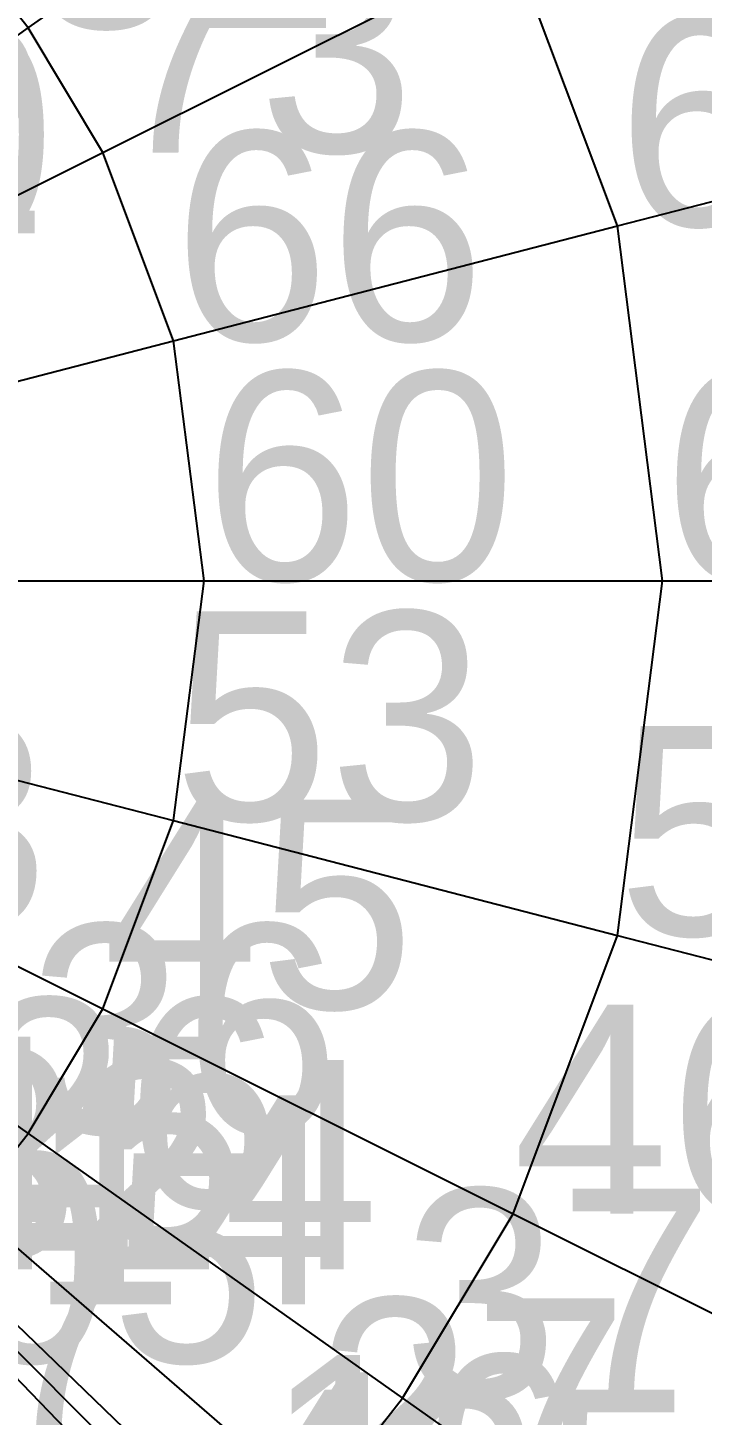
# Model space of a CAD drawing. Header units: metres. Extents: x -2.48 to 2.8, y -2.48 to 2.63.
# Drawn here: x 0.56 to 1.043, y -0.598 to 0.396 of the extents above; entities that cross this region are included whole.
import ezdxf

# ---------------------------------------------------------------- set-up
doc = ezdxf.new("R2010")
doc.units = ezdxf.units.M

msp = doc.modelspace()

# ---------------------------------------------------------------- linework, layer by layer
at = {"layer": 'ASSE', "color": 253}
for p, q in [((0.56036, 0.396234, 2.716026), (0.828534, 0.585862, 2.610773)), ((0.56036, 0.396234, 2.716026), (0.518792, 0.449287, 2.716026)), ((0.613843, 0.306922, 2.716026), (0.907613, 0.453807, 2.610773)), ((0.982373, 0.254257, 2.610773), (0.907613, 0.453807, 2.610773)), ((0.282597, 0.199827, 2.780126), (0.56036, 0.396234, 2.716026)), ((0.613843, 0.306922, 2.716026), (0.56036, 0.396234, 2.716026)), ((0.982373, 0.254257, 2.610773), (1.283532, 0.332202, 2.466761)), ((0.30957, 0.154785, 2.780126), (0.613843, 0.306922, 2.716026)), ((0.664405, 0.171961, 2.716026), (0.613843, 0.306922, 2.716026)), ((0.664405, 0.171961, 2.716026), (0.982373, 0.254257, 2.610773)), ((1.014743, 0, 2.610773), (0.982373, 0.254257, 2.610773)), ((0.335069, 0.086722, 2.780126), (0.664405, 0.171961, 2.716026)), ((0.686298, 0, 2.716026), (0.664405, 0.171961, 2.716026)), ((0.34611, 0, 2.780126), (0.686298, 0, 2.716026)), ((0.664405, -0.171961, 2.716026), (0.686298, 0, 2.716026)), ((0.686298, 0, 2.716026), (1.014743, 0, 2.610773)), ((0.982373, -0.254257, 2.610773), (1.014743, 0, 2.610773)), ((1.014743, 0, 2.610773), (1.325825, 0, 2.466761)), ((0.335069, -0.086722, 2.780126), (0.664405, -0.171961, 2.716026)), ((0.30957, -0.154785, 2.780126), (0.613843, -0.306922, 2.716026)), ((0.613843, -0.306922, 2.716026), (0.664405, -0.171961, 2.716026)), ((0.664405, -0.171961, 2.716026), (0.982373, -0.254257, 2.610773)), ((0.282597, -0.199827, 2.780126), (0.56036, -0.396234, 2.716026)), ((0.907613, -0.453807, 2.610773), (0.982373, -0.254257, 2.610773)), ((0.982373, -0.254257, 2.610773), (1.283532, -0.332202, 2.466761)), ((0.56036, -0.396234, 2.716026), (0.613843, -0.306922, 2.716026)), ((0.613843, -0.306922, 2.716026), (0.907613, -0.453807, 2.610773)), ((0.518792, -0.449287, 2.716026), (0.56036, -0.396234, 2.716026)), ((0.56036, -0.396234, 2.716026), (0.828534, -0.585862, 2.610773)), ((0.518792, -0.449287, 2.716026), (0.767073, -0.664305, 2.610773)), ((0.828534, -0.585862, 2.610773), (0.907613, -0.453807, 2.610773)), ((0.907613, -0.453807, 2.610773), (1.185854, -0.592927, 2.466761)), ((0.493623, -0.476803, 2.716026), (0.729858, -0.704989, 2.610773)), ((0.485286, -0.485286, 2.716026), (0.717531, -0.717531, 2.610773)), ((0.476803, -0.493623, 2.716026), (0.704989, -0.729858, 2.610773)), ((0.767073, -0.664305, 2.610773), (0.828534, -0.585862, 2.610773)), ((0.828534, -0.585862, 2.610773), (1.082532, -0.765466, 2.466761))]:
    msp.add_line(p, q, dxfattribs=at)
at = {"layer": 'ESTRADOSSO'}
for p, q in [((0.56036, 0.396234, 2.870755), (0.828534, 0.585862, 2.771739)), ((0.56036, 0.396234, 2.870755), (0.518792, 0.449287, 2.870755)), ((0.613843, 0.306922, 2.870755), (0.907613, 0.453807, 2.771739)), ((0.982373, 0.254257, 2.771739), (0.907613, 0.453807, 2.771739)), ((0.282597, 0.199827, 2.931288), (0.56036, 0.396234, 2.870755)), ((0.613843, 0.306922, 2.870755), (0.56036, 0.396234, 2.870755)), ((0.982373, 0.254257, 2.771739), (1.283532, 0.332202, 2.637125)), ((0.30957, 0.154785, 2.931288), (0.613843, 0.306922, 2.870755)), ((0.664405, 0.171961, 2.870755), (0.613843, 0.306922, 2.870755)), ((0.664405, 0.171961, 2.870755), (0.982373, 0.254257, 2.771739)), ((1.014743, 0, 2.771739), (0.982373, 0.254257, 2.771739)), ((0.335069, 0.086722, 2.931288), (0.664405, 0.171961, 2.870755)), ((0.686298, 0, 2.870755), (0.664405, 0.171961, 2.870755)), ((0.34611, 0, 2.931288), (0.686298, 0, 2.870755)), ((0.664405, -0.171961, 2.870755), (0.686298, 0, 2.870755)), ((0.686298, 0, 2.870755), (1.014743, 0, 2.771739)), ((0.982373, -0.254257, 2.771739), (1.014743, 0, 2.771739)), ((1.014743, 0, 2.771739), (1.325825, 0, 2.637125)), ((0.335069, -0.086722, 2.931288), (0.664405, -0.171961, 2.870755)), ((0.30957, -0.154785, 2.931288), (0.613843, -0.306922, 2.870755)), ((0.613843, -0.306922, 2.870755), (0.664405, -0.171961, 2.870755)), ((0.664405, -0.171961, 2.870755), (0.982373, -0.254257, 2.771739)), ((0.282597, -0.199827, 2.931288), (0.56036, -0.396234, 2.870755)), ((0.907613, -0.453807, 2.771739), (0.982373, -0.254257, 2.771739)), ((0.982373, -0.254257, 2.771739), (1.283532, -0.332202, 2.637125)), ((0.56036, -0.396234, 2.870755), (0.613843, -0.306922, 2.870755)), ((0.613843, -0.306922, 2.870755), (0.907613, -0.453807, 2.771739)), ((0.518792, -0.449287, 2.870755), (0.56036, -0.396234, 2.870755)), ((0.56036, -0.396234, 2.870755), (0.828534, -0.585862, 2.771739)), ((0.518792, -0.449287, 2.870755), (0.767073, -0.664305, 2.771739)), ((0.828534, -0.585862, 2.771739), (0.907613, -0.453807, 2.771739)), ((0.907613, -0.453807, 2.771739), (1.185854, -0.592927, 2.637125)), ((0.493623, -0.476803, 2.870755), (0.729858, -0.704989, 2.771739)), ((0.485286, -0.485286, 2.870755), (0.717531, -0.717531, 2.771739)), ((0.476803, -0.493623, 2.870755), (0.704989, -0.729858, 2.771739)), ((0.767073, -0.664305, 2.771739), (0.828534, -0.585862, 2.771739)), ((0.828534, -0.585862, 2.771739), (1.082532, -0.765466, 2.637125))]:
    msp.add_line(p, q, dxfattribs=at)
at = {"layer": 'fz', "color": 7}
for p, q in [((0.56036, 0.396234, 2.870755), (0.56036, 0.396234, 3.474755)), ((0.613843, 0.306922, 2.870755), (0.613843, 0.306922, 3.742755)), ((0.982373, 0.254257, 2.771739), (0.982373, 0.254257, 4.573739)), ((0.664405, 0.171961, 2.870755), (0.664405, 0.171961, 3.982755)), ((0.686298, 0, 2.870755), (0.686298, 0, 4.082755)), ((1.014743, 0, 2.771739), (1.014743, 0, 4.737739)), ((0.664405, -0.171961, 2.870755), (0.664405, -0.171961, 3.982755)), ((0.982373, -0.254257, 2.771739), (0.982373, -0.254257, 4.573739)), ((0.613843, -0.306922, 2.870755), (0.613843, -0.306922, 3.742755)), ((0.56036, -0.396234, 2.870755), (0.56036, -0.396234, 3.474755)), ((0.907613, -0.453807, 2.771739), (0.907613, -0.453807, 4.183739)), ((0.828534, -0.585862, 2.771739), (0.828534, -0.585862, 3.749739))]:
    msp.add_line(p, q, dxfattribs=at)
at = {"layer": 'INTERNAL'}
for p in [(0.56036, 0.396234, 2.561298), (0.613843, 0.306922, 2.561298), (0.982373, 0.254257, 2.449806), (0.664405, 0.171961, 2.561298), (0.686298, 0, 2.561298), (1.014743, 0, 2.449806), (0.664405, -0.171961, 2.561298), (0.982373, -0.254257, 2.449806), (0.613843, -0.306922, 2.561298), (0.56036, -0.396234, 2.561298), (0.907613, -0.453807, 2.449806), (0.828534, -0.585862, 2.449806)]:
    msp.add_point(p, dxfattribs=at)
at = {"layer": 'INTRADOSSO'}
for p, q in [((0.56036, 0.396234, 2.561298), (0.828534, 0.585862, 2.449806)), ((0.56036, 0.396234, 2.561298), (0.518792, 0.449287, 2.561298)), ((0.613843, 0.306922, 2.561298), (0.907613, 0.453807, 2.449806)), ((0.982373, 0.254257, 2.449806), (0.907613, 0.453807, 2.449806)), ((0.282597, 0.199827, 2.628965), (0.56036, 0.396234, 2.561298)), ((0.613843, 0.306922, 2.561298), (0.56036, 0.396234, 2.561298)), ((0.982373, 0.254257, 2.449806), (1.283532, 0.332202, 2.296397)), ((0.30957, 0.154785, 2.628965), (0.613843, 0.306922, 2.561298)), ((0.664405, 0.171961, 2.561298), (0.613843, 0.306922, 2.561298)), ((0.664405, 0.171961, 2.561298), (0.982373, 0.254257, 2.449806)), ((1.014743, 0, 2.449806), (0.982373, 0.254257, 2.449806)), ((0.335069, 0.086722, 2.628965), (0.664405, 0.171961, 2.561298)), ((0.686298, 0, 2.561298), (0.664405, 0.171961, 2.561298)), ((0.34611, 0, 2.628965), (0.686298, 0, 2.561298)), ((0.664405, -0.171961, 2.561298), (0.686298, 0, 2.561298)), ((0.686298, 0, 2.561298), (1.014743, 0, 2.449806)), ((0.982373, -0.254257, 2.449806), (1.014743, 0, 2.449806)), ((1.014743, 0, 2.449806), (1.325825, 0, 2.296397)), ((0.335069, -0.086722, 2.628965), (0.664405, -0.171961, 2.561298)), ((0.30957, -0.154785, 2.628965), (0.613843, -0.306922, 2.561298)), ((0.613843, -0.306922, 2.561298), (0.664405, -0.171961, 2.561298)), ((0.664405, -0.171961, 2.561298), (0.982373, -0.254257, 2.449806)), ((0.282597, -0.199827, 2.628965), (0.56036, -0.396234, 2.561298)), ((0.907613, -0.453807, 2.449806), (0.982373, -0.254257, 2.449806)), ((0.982373, -0.254257, 2.449806), (1.283532, -0.332202, 2.296397)), ((0.56036, -0.396234, 2.561298), (0.613843, -0.306922, 2.561298)), ((0.613843, -0.306922, 2.561298), (0.907613, -0.453807, 2.449806)), ((0.518792, -0.449287, 2.561298), (0.56036, -0.396234, 2.561298)), ((0.56036, -0.396234, 2.561298), (0.828534, -0.585862, 2.449806)), ((0.518792, -0.449287, 2.561298), (0.767073, -0.664305, 2.449806)), ((0.828534, -0.585862, 2.449806), (0.907613, -0.453807, 2.449806)), ((0.907613, -0.453807, 2.449806), (1.185854, -0.592927, 2.296397)), ((0.493623, -0.476803, 2.561298), (0.729858, -0.704989, 2.449806)), ((0.485286, -0.485286, 2.561298), (0.717531, -0.717531, 2.449806)), ((0.476803, -0.493623, 2.561298), (0.704989, -0.729858, 2.449806)), ((0.767073, -0.664305, 2.449806), (0.828534, -0.585862, 2.449806)), ((0.828534, -0.585862, 2.449806), (1.082532, -0.765466, 2.296397))]:
    msp.add_line(p, q, dxfattribs=at)
at = {"layer": 'MAXSPINTA', "color": 41, "ltscale": 2.988758}
for p, q in [((0.56036, 0.396234, 2.612865), (0.828534, 0.585862, 2.549904)), ((0.56036, -0.396234, 2.612865), (0.828534, -0.585862, 2.549904))]:
    msp.add_line(p, q, dxfattribs=at)
at = {"layer": 'MAXSPINTA', "color": 41, "ltscale": 2.393528}
for p, q in [((0.56036, 0.396234, 2.612865), (0.518792, 0.449287, 2.599857)), ((0.518792, -0.449287, 2.599857), (0.56036, -0.396234, 2.612865))]:
    msp.add_line(p, q, dxfattribs=at)
at = {"layer": 'MAXSPINTA', "color": 41, "ltscale": 3.234342}
for p, q in [((0.613843, 0.306922, 2.634161), (0.907613, 0.453807, 2.586023)), ((0.613843, -0.306922, 2.634161), (0.907613, -0.453807, 2.586023))]:
    msp.add_line(p, q, dxfattribs=at)
at = {"layer": 'MAXSPINTA', "color": 41, "ltscale": 2.397557}
for p, q in [((0.982373, 0.254257, 2.624014), (0.907613, 0.453807, 2.586023)), ((0.907613, -0.453807, 2.586023), (0.982373, -0.254257, 2.624014))]:
    msp.add_line(p, q, dxfattribs=at)
at = {"layer": 'MAXSPINTA', "color": 41, "ltscale": 2.651575}
for p, q in [((0.282597, 0.199827, 2.642833), (0.56036, 0.396234, 2.612865)), ((0.282597, -0.199827, 2.642833), (0.56036, -0.396234, 2.612865))]:
    msp.add_line(p, q, dxfattribs=at)
at = {"layer": 'MAXSPINTA', "color": 41, "ltscale": 2.402866}
for p, q in [((0.613843, 0.306922, 2.634161), (0.56036, 0.396234, 2.612865)), ((0.56036, -0.396234, 2.612865), (0.613843, -0.306922, 2.634161))]:
    msp.add_line(p, q, dxfattribs=at)
at = {"layer": 'MAXSPINTA', "color": 41, "ltscale": 4.107245}
for p, q in [((0.982373, 0.254257, 2.624014), (1.283532, 0.332202, 2.54718)), ((0.982373, -0.254257, 2.624014), (1.283532, -0.332202, 2.54718))]:
    msp.add_line(p, q, dxfattribs=at)
at = {"layer": 'MAXSPINTA', "color": 41, "ltscale": 2.777184}
for p, q in [((0.30957, 0.154785, 2.651013), (0.613843, 0.306922, 2.634161)), ((0.30957, -0.154785, 2.651013), (0.613843, -0.306922, 2.634161))]:
    msp.add_line(p, q, dxfattribs=at)
at = {"layer": 'MAXSPINTA', "color": 41, "ltscale": 2.390325}
for p, q in [((0.664405, 0.171961, 2.657193), (0.613843, 0.306922, 2.634161)), ((0.613843, -0.306922, 2.634161), (0.664405, -0.171961, 2.657193))]:
    msp.add_line(p, q, dxfattribs=at)
at = {"layer": 'MAXSPINTA', "color": 41, "ltscale": 3.458253}
for p, q in [((0.664405, 0.171961, 2.657193), (0.982373, 0.254257, 2.624014)), ((0.664405, -0.171961, 2.657193), (0.982373, -0.254257, 2.624014))]:
    msp.add_line(p, q, dxfattribs=at)
at = {"layer": 'MAXSPINTA', "color": 41, "ltscale": 2.37144}
for p, q in [((1.014743, 0, 2.64103), (0.982373, 0.254257, 2.624014)), ((0.982373, -0.254257, 2.624014), (1.014743, 0, 2.64103))]:
    msp.add_line(p, q, dxfattribs=at)
at = {"layer": 'MAXSPINTA', "color": 41, "ltscale": 2.894168}
for p, q in [((0.335069, 0.086722, 2.660092), (0.664405, 0.171961, 2.657193)), ((0.335069, -0.086722, 2.660092), (0.664405, -0.171961, 2.657193))]:
    msp.add_line(p, q, dxfattribs=at)
at = {"layer": 'MAXSPINTA', "color": 41, "ltscale": 2.370651}
for p, q in [((0.686298, 0, 2.66775), (0.664405, 0.171961, 2.657193)), ((0.664405, -0.171961, 2.657193), (0.686298, 0, 2.66775))]:
    msp.add_line(p, q, dxfattribs=at)
at = {"layer": 'MAXSPINTA', "color": 41, "ltscale": 2.94524}
msp.add_line((0.34611, 0, 2.664333), (0.686298, 0, 2.66775), dxfattribs=at)
at = {"layer": 'MAXSPINTA', "color": 41, "ltscale": 3.554487}
msp.add_line((0.686298, 0, 2.66775), (1.014743, 0, 2.64103), dxfattribs=at)
at = {"layer": 'MAXSPINTA', "color": 61, "ltscale": 4.249624}
msp.add_line((1.014743, 0, 2.64103), (1.325825, 0, 2.569127), dxfattribs=at)
at = {"layer": 'MAXSPINTA', "color": 41, "ltscale": 2.771012}
msp.add_line((0.518792, -0.449287, 2.599857), (0.767073, -0.664305, 2.527224), dxfattribs=at)
at = {"layer": 'MAXSPINTA', "color": 41, "ltscale": 2.418023}
msp.add_line((0.828534, -0.585862, 2.549904), (0.907613, -0.453807, 2.586023), dxfattribs=at)
at = {"layer": 'MAXSPINTA', "color": 41, "ltscale": 3.77364}
msp.add_line((0.907613, -0.453807, 2.586023), (1.185854, -0.592927, 2.496518), dxfattribs=at)
at = {"layer": 'MAXSPINTA', "color": 41, "ltscale": 2.583253}
for p, q in [((0.493623, -0.476803, 2.594738), (0.729858, -0.704989, 2.518059)), ((0.476803, -0.493623, 2.594738), (0.704989, -0.729858, 2.518059))]:
    msp.add_line(p, q, dxfattribs=at)
at = {"layer": 'MAXSPINTA', "color": 41, "ltscale": 2.495253}
msp.add_line((0.485286, -0.485286, 2.594141), (0.717531, -0.717531, 2.516972), dxfattribs=at)
at = {"layer": 'MAXSPINTA', "color": 41, "ltscale": 2.41023}
msp.add_line((0.767073, -0.664305, 2.527224), (0.828534, -0.585862, 2.549904), dxfattribs=at)
at = {"layer": 'MAXSPINTA', "color": 41, "ltscale": 3.401673}
msp.add_line((0.828534, -0.585862, 2.549904), (1.082532, -0.765466, 2.446904), dxfattribs=at)
at = {"layer": 'MEDIONETWORK', "color": 21, "ltscale": 2.139707}
for p, q in [((0.56036, 0.396234, 2.70723), (0.828534, 0.585862, 2.627236)), ((0.56036, -0.396234, 2.70723), (0.828534, -0.585862, 2.627236))]:
    msp.add_line(p, q, dxfattribs=at)
at = {"layer": 'MEDIONETWORK', "color": 21, "ltscale": 1.700618}
for p, q in [((0.56036, 0.396234, 2.70723), (0.518792, 0.449287, 2.693113)), ((0.518792, -0.449287, 2.693113), (0.56036, -0.396234, 2.70723))]:
    msp.add_line(p, q, dxfattribs=at)
at = {"layer": 'MEDIONETWORK', "color": 41, "ltscale": 2.317302}
for p, q in [((0.613843, 0.306922, 2.728655), (0.907613, 0.453807, 2.658731)), ((0.613843, -0.306922, 2.728655), (0.907613, -0.453807, 2.658732))]:
    msp.add_line(p, q, dxfattribs=at)
at = {"layer": 'MEDIONETWORK', "color": 21, "ltscale": 1.683476}
for p, q in [((0.982373, 0.254257, 2.684057), (0.907613, 0.453807, 2.658731)), ((0.907613, -0.453807, 2.658732), (0.982373, -0.254257, 2.684057))]:
    msp.add_line(p, q, dxfattribs=at)
at = {"layer": 'MEDIONETWORK', "color": 21, "ltscale": 1.882464}
for p, q in [((0.282597, 0.199827, 2.745386), (0.56036, 0.396234, 2.70723)), ((0.282597, -0.199827, 2.745386), (0.56036, -0.396234, 2.70723))]:
    msp.add_line(p, q, dxfattribs=at)
at = {"layer": 'MEDIONETWORK', "color": 21, "ltscale": 1.702244}
for p, q in [((0.613843, 0.306922, 2.728655), (0.56036, 0.396234, 2.70723)), ((0.56036, -0.396234, 2.70723), (0.613843, -0.306922, 2.728655))]:
    msp.add_line(p, q, dxfattribs=at)
at = {"layer": 'MEDIONETWORK', "color": 41, "ltscale": 3.083146}
for p, q in [((0.982373, 0.254257, 2.684057), (1.283532, 0.332202, 2.547792)), ((0.982373, -0.254257, 2.684057), (1.283532, -0.332202, 2.547792))]:
    msp.add_line(p, q, dxfattribs=at)
at = {"layer": 'MEDIONETWORK', "color": 21, "ltscale": 1.970158}
for p, q in [((0.30957, 0.154785, 2.754418), (0.613843, 0.306922, 2.728655)), ((0.30957, -0.154785, 2.754418), (0.613843, -0.306922, 2.728655))]:
    msp.add_line(p, q, dxfattribs=at)
at = {"layer": 'MEDIONETWORK', "color": 21, "ltscale": 1.689002}
for p, q in [((0.664405, 0.171961, 2.749422), (0.613843, 0.306922, 2.728655)), ((0.613843, -0.306922, 2.728655), (0.664405, -0.171961, 2.749422))]:
    msp.add_line(p, q, dxfattribs=at)
at = {"layer": 'MEDIONETWORK', "color": 41, "ltscale": 2.484695}
for p, q in [((0.664405, 0.171961, 2.749422), (0.982373, 0.254257, 2.684057)), ((0.664405, -0.171961, 2.749422), (0.982373, -0.254257, 2.684057))]:
    msp.add_line(p, q, dxfattribs=at)
at = {"layer": 'MEDIONETWORK', "color": 21, "ltscale": 1.676622}
for p, q in [((1.014743, 0, 2.691667), (0.982373, 0.254257, 2.684057)), ((0.982373, -0.254257, 2.684057), (1.014743, 0, 2.691667))]:
    msp.add_line(p, q, dxfattribs=at)
at = {"layer": 'MEDIONETWORK', "color": 21, "ltscale": 2.051604}
for p, q in [((0.335069, 0.086722, 2.76401), (0.664405, 0.171961, 2.749422)), ((0.335069, -0.086722, 2.76401), (0.664405, -0.171961, 2.749422))]:
    msp.add_line(p, q, dxfattribs=at)
at = {"layer": 'MEDIONETWORK', "color": 21, "ltscale": 1.677912}
for p, q in [((0.686298, 0, 2.757899), (0.664405, 0.171961, 2.749422)), ((0.664405, -0.171961, 2.749422), (0.686298, 0, 2.757899))]:
    msp.add_line(p, q, dxfattribs=at)
at = {"layer": 'MEDIONETWORK', "color": 21, "ltscale": 2.08684}
msp.add_line((0.34611, 0, 2.768321), (0.686298, 0, 2.757899), dxfattribs=at)
at = {"layer": 'MEDIONETWORK', "color": 41, "ltscale": 2.559685}
msp.add_line((0.686298, 0, 2.757899), (1.014743, 0, 2.691667), dxfattribs=at)
at = {"layer": 'MEDIONETWORK', "color": 41, "ltscale": 3.245006}
msp.add_line((1.014743, 0, 2.691667), (1.325825, 0, 2.54427), dxfattribs=at)
at = {"layer": 'MEDIONETWORK', "color": 21, "ltscale": 1.985055}
msp.add_line((0.518792, -0.449287, 2.693113), (0.767073, -0.664305, 2.604326), dxfattribs=at)
at = {"layer": 'MEDIONETWORK', "color": 21, "ltscale": 1.701822}
msp.add_line((0.828534, -0.585862, 2.627236), (0.907613, -0.453807, 2.658732), dxfattribs=at)
at = {"layer": 'MEDIONETWORK', "color": 41, "ltscale": 2.773318}
msp.add_line((0.907613, -0.453807, 2.658732), (1.185854, -0.592927, 2.53204), dxfattribs=at)
at = {"layer": 'MEDIONETWORK', "color": 21, "ltscale": 1.851735}
for p, q in [((0.493623, -0.476803, 2.687276), (0.729858, -0.704989, 2.59427)), ((0.476803, -0.493623, 2.687276), (0.704989, -0.729858, 2.59427))]:
    msp.add_line(p, q, dxfattribs=at)
at = {"layer": 'MEDIONETWORK', "color": 21, "ltscale": 1.788839}
msp.add_line((0.485286, -0.485286, 2.686578), (0.717531, -0.717531, 2.593028), dxfattribs=at)
at = {"layer": 'MEDIONETWORK', "color": 21, "ltscale": 1.707902}
msp.add_line((0.767073, -0.664305, 2.604326), (0.828534, -0.585862, 2.627236), dxfattribs=at)
at = {"layer": 'MEDIONETWORK', "color": 41, "ltscale": 2.478052}
msp.add_line((0.828534, -0.585862, 2.627236), (1.082532, -0.765466, 2.497501), dxfattribs=at)
at = {"layer": 'MINSPINTA', "color": 21, "ltscale": 1.680114}
for p, q in [((0.56036, 0.396234, 2.784254), (0.828534, 0.585862, 2.678932)), ((0.56036, -0.396234, 2.784254), (0.828534, -0.585862, 2.678932))]:
    msp.add_line(p, q, dxfattribs=at)
at = {"layer": 'MINSPINTA', "color": 21, "ltscale": 1.328286}
for p, q in [((0.56036, 0.396234, 2.784254), (0.518792, 0.449287, 2.76576)), ((0.518792, -0.449287, 2.76576), (0.56036, -0.396234, 2.784254))]:
    msp.add_line(p, q, dxfattribs=at)
at = {"layer": 'MINSPINTA', "color": 21, "ltscale": 1.811458}
for p, q in [((0.613843, 0.306922, 2.812684), (0.907613, 0.453807, 2.720613)), ((0.613843, -0.306922, 2.812684), (0.907613, -0.453807, 2.720613))]:
    msp.add_line(p, q, dxfattribs=at)
at = {"layer": 'MINSPINTA', "color": 21, "ltscale": 1.30583}
for p, q in [((0.982373, 0.254257, 2.757704), (0.907613, 0.453807, 2.720613)), ((0.907613, -0.453807, 2.720613), (0.982373, -0.254257, 2.757704))]:
    msp.add_line(p, q, dxfattribs=at)
at = {"layer": 'MINSPINTA', "color": 21, "ltscale": 1.455187}
for p, q in [((0.282597, 0.199827, 2.834373), (0.56036, 0.396234, 2.784254)), ((0.282597, -0.199827, 2.834373), (0.56036, -0.396234, 2.784254))]:
    msp.add_line(p, q, dxfattribs=at)
at = {"layer": 'MINSPINTA', "color": 21, "ltscale": 1.330082}
for p, q in [((0.613843, 0.306922, 2.812684), (0.56036, 0.396234, 2.784254)), ((0.56036, -0.396234, 2.784254), (0.613843, -0.306922, 2.812684))]:
    msp.add_line(p, q, dxfattribs=at)
at = {"layer": 'MINSPINTA', "color": 41, "ltscale": 2.49429}
for p, q in [((0.982373, 0.254257, 2.757704), (1.283532, 0.332202, 2.582504)), ((0.982373, -0.254257, 2.757704), (1.283532, -0.332202, 2.582504))]:
    msp.add_line(p, q, dxfattribs=at)
at = {"layer": 'MINSPINTA', "color": 21, "ltscale": 1.519204}
for p, q in [((0.30957, 0.154785, 2.846322), (0.613843, 0.306922, 2.812684)), ((0.30957, -0.154785, 2.846322), (0.613843, -0.306922, 2.812684))]:
    msp.add_line(p, q, dxfattribs=at)
at = {"layer": 'MINSPINTA', "color": 21, "ltscale": 1.311317}
for p, q in [((0.664405, 0.171961, 2.841125), (0.613843, 0.306922, 2.812684)), ((0.613843, -0.306922, 2.812684), (0.664405, -0.171961, 2.841125))]:
    msp.add_line(p, q, dxfattribs=at)
at = {"layer": 'MINSPINTA', "color": 21, "ltscale": 1.934896}
for p, q in [((0.664405, 0.171961, 2.841125), (0.982373, 0.254257, 2.757704)), ((0.664405, -0.171961, 2.841125), (0.982373, -0.254257, 2.757704))]:
    msp.add_line(p, q, dxfattribs=at)
at = {"layer": 'MINSPINTA', "color": 21, "ltscale": 1.29163}
for p, q in [((1.014743, 0, 2.771739), (0.982373, 0.254257, 2.757704)), ((0.982373, -0.254257, 2.757704), (1.014743, 0, 2.771739))]:
    msp.add_line(p, q, dxfattribs=at)
at = {"layer": 'MINSPINTA', "color": 21, "ltscale": 1.579598}
for p, q in [((0.335069, 0.086722, 2.859135), (0.664405, 0.171961, 2.841125)), ((0.335069, -0.086722, 2.859135), (0.664405, -0.171961, 2.841125))]:
    msp.add_line(p, q, dxfattribs=at)
at = {"layer": 'MINSPINTA', "color": 21, "ltscale": 1.292901}
for p, q in [((0.686298, 0, 2.853314), (0.664405, 0.171961, 2.841125)), ((0.664405, -0.171961, 2.841125), (0.686298, 0, 2.853314))]:
    msp.add_line(p, q, dxfattribs=at)
at = {"layer": 'MINSPINTA', "color": 21, "ltscale": 1.606142}
msp.add_line((0.34611, 0, 2.86496), (0.686298, 0, 2.853314), dxfattribs=at)
at = {"layer": 'MINSPINTA', "color": 21, "ltscale": 1.989635}
msp.add_line((0.686298, 0, 2.853314), (1.014743, 0, 2.771739), dxfattribs=at)
at = {"layer": 'MINSPINTA', "color": 41, "ltscale": 2.615108}
msp.add_line((1.014743, 0, 2.771739), (1.325825, 0, 2.589595), dxfattribs=at)
at = {"layer": 'MINSPINTA', "color": 21, "ltscale": 1.564435}
msp.add_line((0.518792, -0.449287, 2.76576), (0.767073, -0.664305, 2.649445), dxfattribs=at)
at = {"layer": 'MINSPINTA', "color": 21, "ltscale": 1.329283}
msp.add_line((0.828534, -0.585862, 2.678932), (0.907613, -0.453807, 2.720613), dxfattribs=at)
at = {"layer": 'MINSPINTA', "color": 41, "ltscale": 2.248324}
msp.add_line((0.907613, -0.453807, 2.720613), (1.185854, -0.592927, 2.551987), dxfattribs=at)
at = {"layer": 'MINSPINTA', "color": 21, "ltscale": 1.462056}
for p, q in [((0.493623, -0.476803, 2.758145), (0.729858, -0.704989, 2.636552)), ((0.476803, -0.493623, 2.758145), (0.704989, -0.729858, 2.636552))]:
    msp.add_line(p, q, dxfattribs=at)
at = {"layer": 'MINSPINTA', "color": 21, "ltscale": 1.412741}
msp.add_line((0.485286, -0.485286, 2.757234), (0.717531, -0.717531, 2.634958), dxfattribs=at)
at = {"layer": 'MINSPINTA', "color": 21, "ltscale": 1.335825}
msp.add_line((0.767073, -0.664305, 2.649445), (0.828534, -0.585862, 2.678932), dxfattribs=at)
at = {"layer": 'MINSPINTA', "color": 21, "ltscale": 2.009889}
msp.add_line((0.828534, -0.585862, 2.678932), (1.082532, -0.765466, 2.507415), dxfattribs=at)

# ---------------------------------------------------------------- texts
at = {"layer": 'ID-NODES'}
for s, p in [('81', (0.56036, 0.396234, 2.561298)), ('73', (0.613843, 0.306922, 2.561298)), ('122', (0.240459, 0.248941, 2.628965)), ('67', (0.982373, 0.254257, 2.449806)), ('110', (0.244737, 0.244737, 2.628965)), ('66', (0.664405, 0.171961, 2.561298)), ('60', (0.686298, 0, 2.561298)), ('61', (1.014743, 0, 2.449806)), ('53', (0.664405, -0.171961, 2.561298)), ('423', (0.240459, -0.248941, 2.628965)), ('54', (0.982373, -0.254257, 2.449806)), ('45', (0.613843, -0.306922, 2.561298)), ('36', (0.56036, -0.396234, 2.561298)), ('26', (0.518792, -0.449287, 2.561298)), ('46', (0.907613, -0.453807, 2.449806)), ('15', (0.493623, -0.476803, 2.561298)), ('3', (0.485286, -0.485286, 2.561298)), ('424', (0.476803, -0.493623, 2.561298)), ('414', (0.449287, -0.518792, 2.561298)), ('405', (0.396234, -0.56036, 2.561298)), ('37', (0.828534, -0.585862, 2.449806)), ('397', (0.306922, -0.613843, 2.561298)), ('27', (0.767073, -0.664305, 2.449806)), ('16', (0.729858, -0.704989, 2.449806)), ('4', (0.717531, -0.717531, 2.449806)), ('425', (0.704989, -0.729858, 2.449806))]:
    msp.add_text(s, height=0.15, dxfattribs=at).set_placement(p)

doc.saveas('drawing.dxf')
